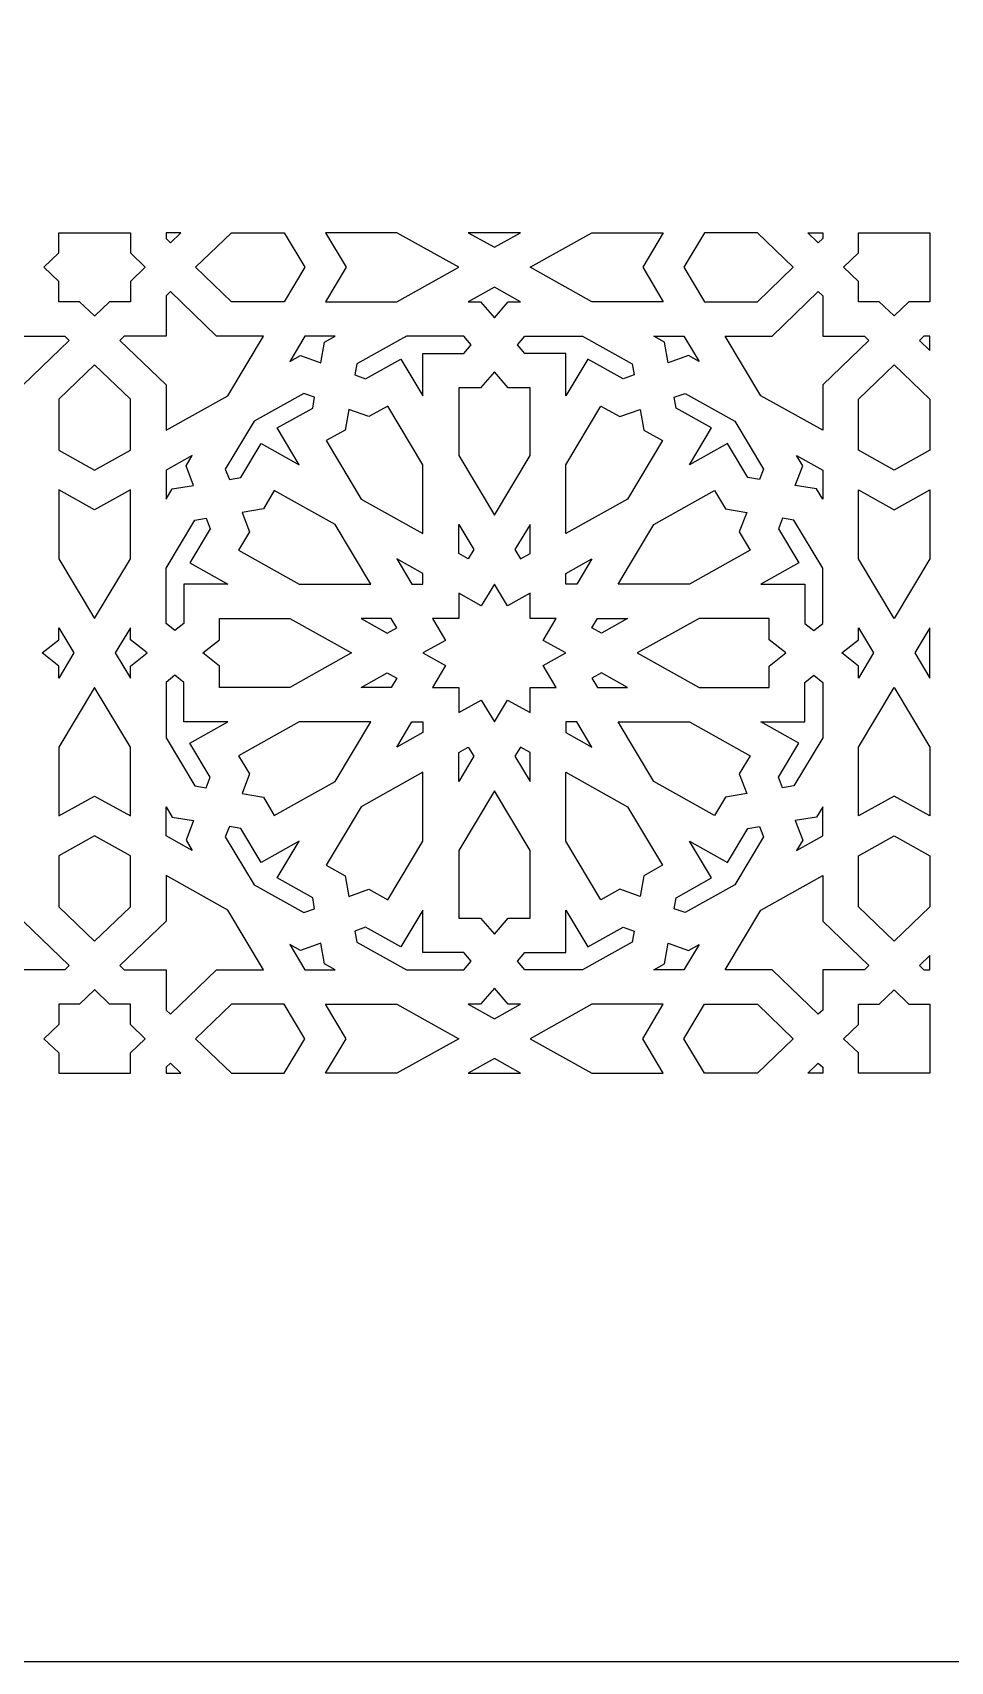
# Model space of a CAD drawing. Extents: x -638 to 638, y -440 to 440.
# Drawn here: x 135.4 to 244.7, y -440 to -246.2 of the extents above; entities that cross this region are included whole.
import ezdxf

# ---------------------------------------------------------------- set-up
doc = ezdxf.new("R2010")
doc.units = 0
doc.layers.add('PLAN_1', color=18, linetype='CONTINUOUS')

msp = doc.modelspace()

# ---------------------------------------------------------------- linework, layer by layer
at = {"layer": 'PLAN_1'}
for points in [[(-497.5, -440), (497.5, -440), (637.5, -300), (637.5, 300), (497.5, 440), (-497.5, 440), (-637.5, 300), (-637.5, -300)], [(142.79, -270), (147.04, -270), (147.05, -270), (147.05, -272.4), (148.81, -274.1), (147.05, -275.8), (147.05, -278.2), (147.04, -278.2), (144.56, -278.2), (142.8, -279.9), (142.8, -279.9), (142.79, -279.9), (142.79, -279.9), (142.79, -279.9), (142.78, -279.9), (142.78, -279.9), (142.77, -279.9), (142.77, -279.9), (141.01, -278.2), (138.53, -278.2), (138.52, -278.2), (138.52, -275.8), (136.76, -274.1), (138.52, -272.4), (138.52, -270), (138.53, -270)], [(153.06, -270), (151.3, -270), (151.3, -270.7), (151.82, -271.2)], [(165.36, -270), (167.82, -274.1), (165.36, -278.2), (159.07, -278.2), (154.82, -274.1), (159.07, -270)], [(170.27, -270), (172.72, -274.1), (170.27, -278.2), (178.77, -278.2), (186.13, -274.1), (178.77, -270)], [(190.38, -271.73), (193.49, -270), (190.38, -270), (187.27, -270)], [(210.49, -270), (208.04, -274.1), (210.49, -278.2), (201.99, -278.2), (194.63, -274.1), (201.99, -270)], [(215.4, -270), (212.94, -274.1), (215.4, -278.2), (221.69, -278.2), (225.94, -274.1), (221.69, -270)], [(227.7, -270), (229.46, -270), (229.46, -270.7), (228.94, -271.2)], [(242.22, -275.8), (242.22, -278.2), (242.22, -278.2), (239.73, -278.2), (237.97, -279.9), (237.97, -279.9), (237.97, -279.9), (237.96, -279.9), (237.96, -279.9), (236.2, -278.2), (233.72, -278.2), (233.71, -278.2), (233.71, -275.8), (231.95, -274.1), (233.71, -272.4), (233.71, -270), (233.72, -270), (237.97, -270), (242.22, -270), (242.22, -270), (242.22, -272.4)], [(126.91, -289.4), (122.66, -282.3), (128.26, -282.3), (133.76, -277), (134.27, -277.5), (134.27, -282.3), (139.25, -282.3), (139.77, -282.8), (134.27, -288.1), (134.27, -293.5)], [(158.66, -289.4), (162.91, -282.3), (157.31, -282.3), (151.82, -277), (151.3, -277.5), (151.3, -282.3), (146.32, -282.3), (145.81, -282.8), (151.3, -288.1), (151.3, -293.5)], [(190.38, -280.11), (192.02, -278.2), (193.49, -278.2), (190.38, -276.47), (187.27, -278.2), (188.74, -278.2)], [(222.1, -289.4), (217.85, -282.3), (223.45, -282.3), (228.94, -277), (229.46, -277.5), (229.46, -282.3), (234.44, -282.3), (234.95, -282.8), (229.46, -288.1), (229.46, -293.5)], [(167.82, -282.3), (166.02, -285.3), (167.29, -284.59), (169.71, -285.46), (170.14, -283.01), (171.41, -282.3)], [(179.91, -282.3), (173.99, -285.59), (173.76, -286.91), (175.05, -287.37), (179.26, -285.03), (181.88, -289.4), (181.88, -284.35), (186.74, -284.35), (187.62, -283.32), (186.74, -282.3)], [(200.85, -282.3), (206.77, -285.59), (207, -286.91), (205.71, -287.37), (201.5, -285.03), (198.88, -289.4), (198.88, -284.35), (194.02, -284.35), (193.14, -283.32), (194.02, -282.3)], [(212.94, -282.3), (214.74, -285.3), (213.47, -284.59), (211.05, -285.46), (210.62, -283.01), (209.35, -282.3)], [(242.22, -282.3), (241.49, -282.3), (240.98, -282.8), (242.22, -284)], [(142.79, -298.23), (147.05, -295.87), (147.05, -289.8), (142.79, -285.7), (138.52, -289.8), (138.52, -295.87)], [(190.38, -303.6), (194.63, -296.5), (194.63, -288.45), (192.02, -288.45), (190.38, -286.54), (188.74, -288.45), (186.13, -288.45), (186.13, -296.5)], [(237.97, -285.7), (242.22, -289.8), (242.22, -295.87), (237.97, -298.23), (233.71, -295.87), (233.71, -289.8)], [(161.77, -292.4), (158.35, -298.11), (158.83, -299.36), (160.19, -299.13), (162.62, -295.07), (167.16, -297.6), (164.54, -293.23), (168.75, -290.88), (168.98, -289.57), (167.69, -289.11)], [(173.04, -291.02), (172.6, -293.47), (170.35, -294.73), (174.52, -301.7), (181.88, -305.8), (181.88, -297.6), (177.71, -290.63), (175.45, -291.88)], [(207.72, -291.02), (208.16, -293.47), (210.41, -294.73), (206.24, -301.7), (198.88, -305.8), (198.88, -297.6), (203.05, -290.63), (205.31, -291.88)], [(218.99, -292.4), (222.41, -298.11), (221.93, -299.36), (220.56, -299.13), (218.14, -295.07), (213.6, -297.6), (216.22, -293.23), (212.01, -290.88), (211.78, -289.57), (213.07, -289.11)], [(151.3, -298.23), (151.3, -301.7), (152.03, -300.47), (154.57, -300.06), (153.68, -297.73), (154.41, -296.5)], [(229.46, -298.23), (229.46, -301.7), (228.73, -300.47), (226.19, -300.06), (227.08, -297.73), (226.35, -296.5)], [(142.79, -315.9), (147.05, -308.8), (147.05, -300.6), (142.79, -302.97), (138.52, -300.6), (138.52, -308.8)], [(160.34, -303.27), (161.23, -305.6), (159.93, -307.77), (167.16, -311.8), (175.66, -311.8), (171.41, -304.7), (164.18, -300.67), (162.88, -302.85)], [(220.42, -303.27), (219.53, -305.6), (220.83, -307.77), (213.6, -311.8), (205.1, -311.8), (209.35, -304.7), (216.58, -300.67), (217.88, -302.85)], [(237.97, -302.97), (242.22, -300.6), (242.22, -308.8), (237.97, -315.9), (233.71, -308.8), (233.71, -300.6)], [(158.66, -311.8), (153.42, -311.8), (153.42, -316.49), (152.36, -317.34), (151.3, -316.49), (151.3, -309.9), (154.72, -304.19), (156.08, -303.97), (156.56, -305.22), (154.13, -309.28)], [(222.1, -311.8), (227.34, -311.8), (227.34, -316.49), (228.4, -317.34), (229.46, -316.49), (229.46, -309.9), (226.04, -304.19), (224.68, -303.97), (224.2, -305.22), (226.63, -309.28)], [(186.13, -304.7), (187.93, -307.7), (187.27, -308.8), (186.13, -308.17)], [(194.63, -304.7), (192.83, -307.7), (193.49, -308.8), (194.63, -308.17)], [(178.77, -308.8), (180.56, -311.8), (181.88, -311.8), (181.88, -310.53)], [(201.99, -308.8), (200.2, -311.8), (198.88, -311.8), (198.88, -310.53)], [(190.38, -328.2), (191.94, -325.6), (194.63, -327.1), (194.63, -324.1), (197.74, -324.1), (196.19, -321.5), (198.88, -320), (196.19, -318.5), (197.74, -315.9), (194.63, -315.9), (194.63, -312.9), (191.94, -314.4), (190.38, -311.8), (188.82, -314.4), (186.13, -312.9), (186.13, -315.9), (183.02, -315.9), (184.57, -318.5), (181.88, -320), (184.57, -321.5), (183.02, -324.1), (186.13, -324.1), (186.13, -327.1), (188.82, -325.6)], [(173.38, -320), (166.02, -324.1), (157.67, -324.1), (157.67, -321.58), (155.69, -320), (157.67, -318.42), (157.67, -315.9), (166.02, -315.9)], [(174.52, -315.9), (177.63, -317.63), (178.77, -317), (178.11, -315.9)], [(206.24, -315.9), (203.13, -317.63), (201.99, -317), (202.65, -315.9)], [(207.38, -320), (214.74, -324.1), (223.09, -324.1), (223.09, -321.58), (225.07, -320), (223.09, -318.42), (223.09, -315.9), (214.74, -315.9)], [(136.54, -320), (138.52, -318.42), (138.52, -317), (140.32, -320), (138.52, -323), (138.52, -321.58)], [(149.03, -320), (147.05, -318.42), (147.05, -317), (145.25, -320), (147.05, -323), (147.05, -321.58)], [(231.73, -320), (233.71, -318.42), (233.71, -317), (235.51, -320), (233.71, -323), (233.71, -321.58)], [(242.22, -318.42), (242.22, -317), (240.43, -320), (242.22, -323), (242.22, -321.58)], [(158.66, -328.2), (153.42, -328.2), (153.42, -323.51), (152.36, -322.66), (151.3, -323.51), (151.3, -330.1), (154.72, -335.81), (156.08, -336.03), (156.56, -334.78), (154.13, -330.72)], [(178.77, -323), (178.11, -324.1), (174.52, -324.1), (177.63, -322.37)], [(201.99, -323), (202.65, -324.1), (206.24, -324.1), (203.13, -322.37)], [(222.1, -328.2), (227.34, -328.2), (227.34, -323.51), (228.4, -322.66), (229.46, -323.51), (229.46, -330.1), (226.04, -335.81), (224.68, -336.03), (224.2, -334.78), (226.63, -330.72)], [(142.79, -337.03), (147.05, -339.4), (147.05, -331.2), (142.79, -324.1), (138.52, -331.2), (138.52, -339.4)], [(237.97, -324.1), (242.22, -331.2), (242.22, -339.4), (237.97, -337.03), (233.71, -339.4), (233.71, -331.2)], [(160.34, -336.73), (162.88, -337.15), (164.18, -339.33), (171.41, -335.3), (175.66, -328.2), (167.16, -328.2), (159.93, -332.23), (161.23, -334.4)], [(181.88, -328.2), (181.88, -329.47), (178.77, -331.2), (180.56, -328.2)], [(198.88, -328.2), (198.88, -329.47), (201.99, -331.2), (200.2, -328.2)], [(220.42, -336.73), (217.88, -337.15), (216.58, -339.33), (209.35, -335.3), (205.1, -328.2), (213.6, -328.2), (220.83, -332.23), (219.53, -334.4)], [(187.27, -331.2), (187.93, -332.3), (186.13, -335.3), (186.13, -331.83)], [(193.49, -331.2), (192.83, -332.3), (194.63, -335.3), (194.63, -331.83)], [(173.04, -348.98), (175.45, -348.12), (177.71, -349.37), (181.88, -342.4), (181.88, -334.2), (174.52, -338.3), (170.35, -345.27), (172.6, -346.53)], [(207.72, -348.98), (205.31, -348.12), (203.05, -349.37), (198.88, -342.4), (198.88, -334.2), (206.24, -338.3), (210.41, -345.27), (208.16, -346.53)], [(190.38, -353.46), (192.02, -351.55), (194.63, -351.55), (194.63, -343.5), (190.38, -336.4), (186.13, -343.5), (186.13, -351.55), (188.74, -351.55)], [(154.57, -339.94), (153.68, -342.27), (154.41, -343.5), (151.3, -341.77), (151.3, -338.3), (152.03, -339.53)], [(226.19, -339.94), (227.08, -342.27), (226.35, -343.5), (229.46, -341.77), (229.46, -338.3), (228.73, -339.53)], [(167.16, -342.4), (162.62, -344.93), (160.19, -340.87), (158.83, -340.64), (158.35, -341.89), (161.77, -347.6), (167.69, -350.89), (168.98, -350.43), (168.75, -349.12), (164.54, -346.77)], [(213.6, -342.4), (218.14, -344.93), (220.56, -340.87), (221.93, -340.64), (222.41, -341.89), (218.99, -347.6), (213.07, -350.89), (211.78, -350.43), (212.01, -349.12), (216.22, -346.77)], [(142.79, -354.3), (147.05, -350.2), (147.05, -344.13), (142.79, -341.77), (138.52, -344.13), (138.52, -350.2)], [(237.97, -341.77), (242.22, -344.13), (242.22, -350.2), (237.97, -354.3), (233.71, -350.2), (233.71, -344.13)], [(139.77, -357.2), (139.25, -357.7), (134.27, -357.7), (134.27, -362.5), (133.76, -363), (128.26, -357.7), (122.66, -357.7), (126.91, -350.6), (134.27, -346.5), (134.27, -351.9)], [(145.81, -357.2), (146.32, -357.7), (151.3, -357.7), (151.3, -362.5), (151.82, -363), (157.31, -357.7), (162.91, -357.7), (158.66, -350.6), (151.3, -346.5), (151.3, -351.9)], [(234.95, -357.2), (234.44, -357.7), (229.46, -357.7), (229.46, -362.5), (228.94, -363), (223.45, -357.7), (217.85, -357.7), (222.1, -350.6), (229.46, -346.5), (229.46, -351.9)], [(181.88, -350.6), (179.26, -354.97), (175.05, -352.63), (173.76, -353.09), (173.99, -354.41), (179.91, -357.7), (186.74, -357.7), (187.62, -356.68), (186.74, -355.65), (181.88, -355.65)], [(198.88, -350.6), (201.5, -354.97), (205.71, -352.63), (207, -353.09), (206.77, -354.41), (200.85, -357.7), (194.02, -357.7), (193.14, -356.68), (194.02, -355.65), (198.88, -355.65)], [(169.71, -354.54), (167.29, -355.41), (166.02, -354.7), (167.82, -357.7), (171.41, -357.7), (170.14, -356.99)], [(211.05, -354.54), (213.47, -355.41), (214.74, -354.7), (212.94, -357.7), (209.35, -357.7), (210.62, -356.99)], [(242.22, -356), (240.98, -357.2), (241.49, -357.7), (242.22, -357.7)], [(142.79, -370), (147.04, -370), (147.05, -370), (147.05, -367.6), (148.81, -365.9), (147.05, -364.2), (147.05, -361.8), (147.04, -361.8), (144.56, -361.8), (142.8, -360.1), (142.8, -360.1), (142.79, -360.1), (142.79, -360.1), (142.79, -360.1), (142.78, -360.1), (142.78, -360.1), (142.77, -360.1), (142.77, -360.1), (141.01, -361.8), (138.53, -361.8), (138.52, -361.8), (138.52, -364.2), (136.76, -365.9), (138.52, -367.6), (138.52, -370), (138.53, -370)], [(190.38, -363.53), (193.49, -361.8), (192.02, -361.8), (190.38, -359.89), (188.74, -361.8), (187.27, -361.8)], [(242.22, -367.6), (242.22, -370), (242.22, -370), (237.97, -370), (233.72, -370), (233.71, -370), (233.71, -367.6), (231.95, -365.9), (233.71, -364.2), (233.71, -361.8), (233.72, -361.8), (236.2, -361.8), (237.96, -360.1), (237.96, -360.1), (237.97, -360.1), (237.97, -360.1), (237.97, -360.1), (239.73, -361.8), (242.22, -361.8), (242.22, -361.8), (242.22, -364.2)], [(165.36, -370), (167.82, -365.9), (165.36, -361.8), (159.07, -361.8), (154.82, -365.9), (159.07, -370)], [(186.13, -365.9), (178.77, -370), (170.27, -370), (172.72, -365.9), (170.27, -361.8), (178.77, -361.8)], [(194.63, -365.9), (201.99, -370), (210.49, -370), (208.04, -365.9), (210.49, -361.8), (201.99, -361.8)], [(215.4, -370), (212.94, -365.9), (215.4, -361.8), (221.69, -361.8), (225.94, -365.9), (221.69, -370)], [(151.82, -368.8), (151.3, -369.3), (151.3, -370), (153.06, -370)], [(190.38, -370), (193.49, -370), (190.38, -368.27), (187.27, -370)], [(228.94, -368.8), (229.46, -369.3), (229.46, -370), (227.7, -370)]]:
    msp.add_lwpolyline(points, close=True, dxfattribs=at)

doc.saveas('drawing.dxf')
